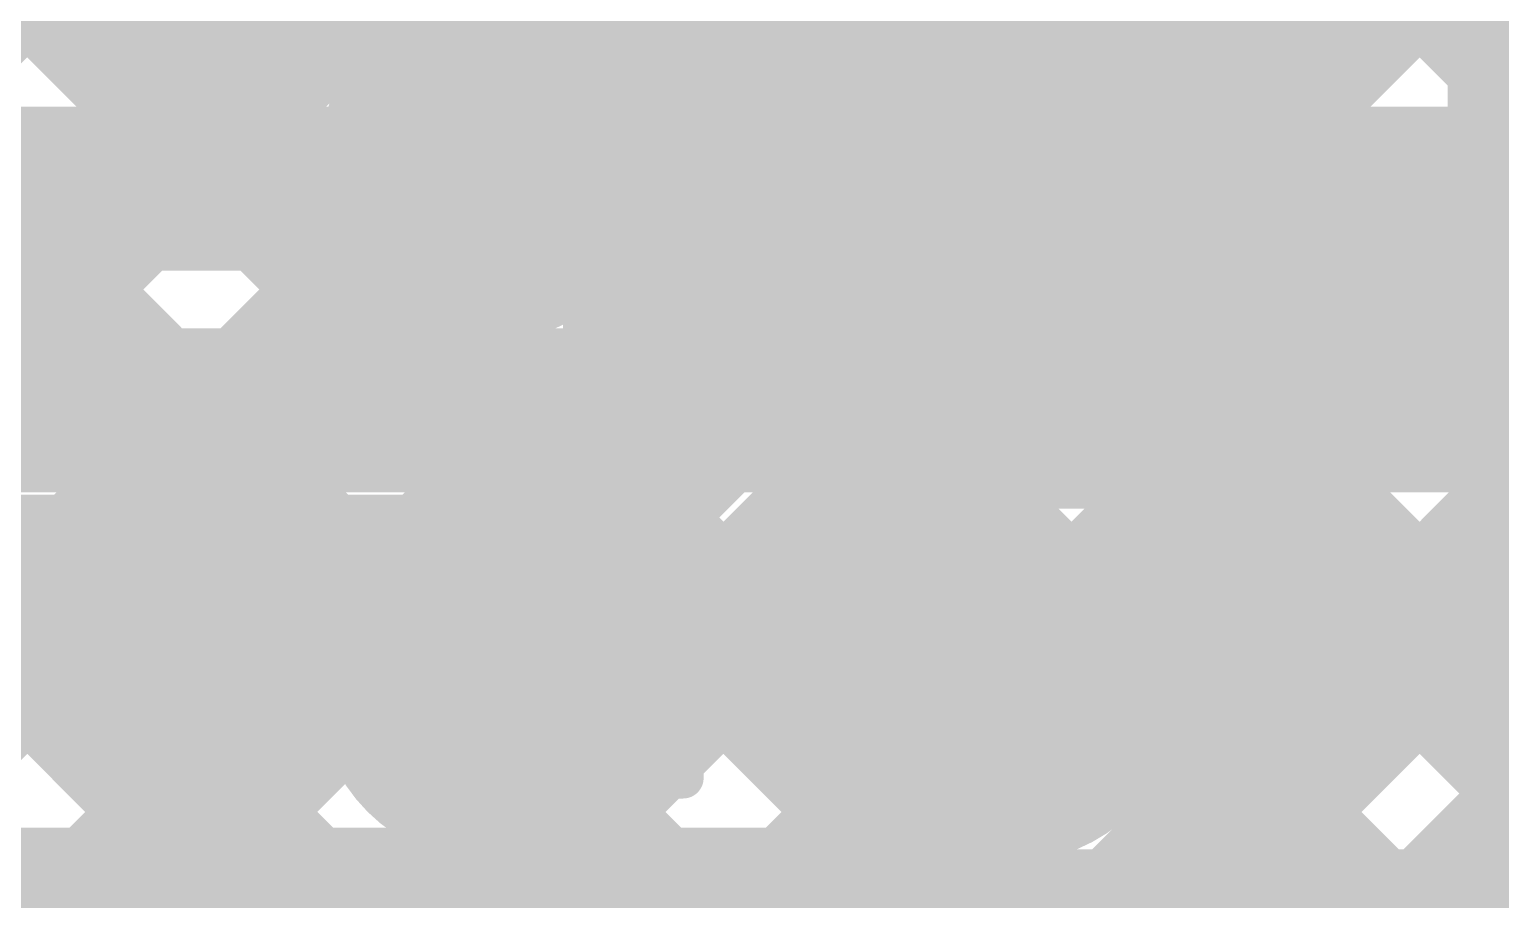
# Model space of a CAD drawing. Header units: millimetres. Extents: x 13 to 259, y -2 to 326.
# Drawn here: x 131.103 to 134.689, y 82.094 to 84.214 of the extents above; entities that cross this region are included whole.
import ezdxf

# ---------------------------------------------------------------- set-up
doc = ezdxf.new("R2010")
doc.units = ezdxf.units.MM
for name, color, linetype in [('BottomLayer', 5, 'Continuous'), ('ConnectLayer', 7, 'Continuous'), ('DrillDrawing', 1, 'Continuous'), ('Mechanical14', 56, 'Continuous'), ('Mechanical8', 56, 'Continuous'), ('MidLayer1', 16, 'Continuous'), ('MidLayer2', 76, 'Continuous'), ('MidLayer3', 90, 'Continuous'), ('MidLayer4', 156, 'Continuous'), ('MidLayer5', 130, 'Continuous'), ('MidLayer6', 216, 'Continuous'), ('MultiLayer', 9, 'Continuous'), ('TopLayer', 1, 'Continuous'), ('TopPaste', 8, 'Continuous'), ('TopSolder', 216, 'Continuous')]:
    doc.layers.add(name, color=color, linetype=linetype)

# ---------------------------------------------------------------- blocks, each defined once
blk = doc.blocks.new('SAMTEC_ASP_127797_01_185')
at = {"layer": 'Mechanical14', "const_width": 0.1}
for points in [[(18.0848, -1.8796), (17.4752, -1.8796)], [(18.0848, -2.0206), (18.0848, -1.8796)], [(19.3548, -1.8796), (18.7452, -1.8796)], [(18.7452, -2.0206), (18.7452, -1.8796)], [(19.3548, -2.0206), (19.3548, -1.8796)], [(20.6248, -1.8796), (20.0152, -1.8796)], [(20.0152, -2.0206), (20.0152, -1.8796)], [(18.1991, -2.0206), (18.0848, -2.0206)], [(18.1991, -2.3762), (18.1991, -2.0206)], [(18.7452, -2.0206), (18.6309, -2.0206)], [(18.6309, -2.3762), (18.6309, -2.0206)], [(19.4691, -2.0206), (19.3548, -2.0206)], [(19.4691, -2.3762), (19.4691, -2.0206)], [(20.0152, -2.0206), (19.9009, -2.0206)], [(19.9009, -2.3762), (19.9009, -2.0206)], [(18.1991, -2.1336), (17.3609, -2.1336)], [(19.4691, -2.1336), (18.6309, -2.1336)], [(20.7391, -2.1336), (19.9009, -2.1336)], [(18.6309, -2.3762), (18.1991, -2.3762)], [(19.9009, -2.3762), (19.4691, -2.3762)], [(18.1991, -3.0594), (18.1991, -2.7038)], [(18.6309, -2.7038), (18.1991, -2.7038)], [(18.6309, -3.0594), (18.6309, -2.7038)], [(19.9009, -2.7038), (19.4691, -2.7038)], [(19.4691, -3.0594), (19.4691, -2.7038)], [(19.9009, -3.0594), (19.9009, -2.7038)], [(18.1991, -2.9464), (17.3609, -2.9464)], [(19.4691, -2.9464), (18.6309, -2.9464)], [(20.7391, -2.9464), (19.9009, -2.9464)], [(18.0848, -3.2004), (18.0848, -3.0594)], [(18.1991, -3.0594), (18.0848, -3.0594)], [(18.7452, -3.0594), (18.6309, -3.0594)], [(18.7452, -3.2004), (18.7452, -3.0594)], [(19.3548, -3.2004), (19.3548, -3.0594)], [(19.4691, -3.0594), (19.3548, -3.0594)], [(20.0152, -3.0594), (19.9009, -3.0594)], [(20.0152, -3.2004), (20.0152, -3.0594)], [(18.0848, -3.2004), (17.4752, -3.2004)], [(19.3548, -3.2004), (18.7452, -3.2004)], [(20.6248, -3.2004), (20.0152, -3.2004)]]:
    blk.add_lwpolyline(points, dxfattribs=at)
at = {"layer": 'Mechanical14', "const_width": 0.05}
for points in [[(18.0598, -1.8796, 1), (18.1098, -1.8796, 1)], [(18.0598, -1.8796, 1), (18.1098, -1.8796, 1)], [(18.7202, -1.8796, 1), (18.7702, -1.8796, 1)], [(18.7202, -1.8796, 1), (18.7702, -1.8796, 1)], [(19.3298, -1.8796, 1), (19.3798, -1.8796, 1)], [(19.3298, -1.8796, 1), (19.3798, -1.8796, 1)], [(19.9902, -1.8796, 1), (20.0402, -1.8796, 1)], [(19.9902, -1.8796, 1), (20.0402, -1.8796, 1)], [(18.0598, -2.0206, 1), (18.1098, -2.0206, 1)], [(18.0598, -2.0206, 1), (18.1098, -2.0206, 1)], [(18.1741, -2.0206, 1), (18.2241, -2.0206, 1)], [(18.1741, -2.0206, 1), (18.2241, -2.0206, 1)], [(18.6059, -2.0206, 1), (18.6559, -2.0206, 1)], [(18.6059, -2.0206, 1), (18.6559, -2.0206, 1)], [(18.7202, -2.0206, 1), (18.7702, -2.0206, 1)], [(18.7202, -2.0206, 1), (18.7702, -2.0206, 1)], [(19.3298, -2.0206, 1), (19.3798, -2.0206, 1)], [(19.3298, -2.0206, 1), (19.3798, -2.0206, 1)], [(19.4441, -2.0206, 1), (19.4941, -2.0206, 1)], [(19.4441, -2.0206, 1), (19.4941, -2.0206, 1)], [(19.8759, -2.0206, 1), (19.9259, -2.0206, 1)], [(19.8759, -2.0206, 1), (19.9259, -2.0206, 1)], [(19.9902, -2.0206, 1), (20.0402, -2.0206, 1)], [(19.9902, -2.0206, 1), (20.0402, -2.0206, 1)], [(18.1741, -2.1336, 1), (18.2241, -2.1336, 1)], [(18.6059, -2.1336, 1), (18.6559, -2.1336, 1)], [(19.4441, -2.1336, 1), (19.4941, -2.1336, 1)], [(19.8759, -2.1336, 1), (19.9259, -2.1336, 1)], [(18.1741, -2.3762, 1), (18.2241, -2.3762, 1)], [(18.1741, -2.3762, 1), (18.2241, -2.3762, 1)], [(18.6059, -2.3762, 1), (18.6559, -2.3762, 1)], [(18.6059, -2.3762, 1), (18.6559, -2.3762, 1)], [(19.4441, -2.3762, 1), (19.4941, -2.3762, 1)], [(19.4441, -2.3762, 1), (19.4941, -2.3762, 1)], [(19.8759, -2.3762, 1), (19.9259, -2.3762, 1)], [(19.8759, -2.3762, 1), (19.9259, -2.3762, 1)], [(18.1741, -2.7038, 1), (18.2241, -2.7038, 1)], [(18.1741, -2.7038, 1), (18.2241, -2.7038, 1)], [(18.6059, -2.7038, 1), (18.6559, -2.7038, 1)], [(18.6059, -2.7038, 1), (18.6559, -2.7038, 1)], [(19.4441, -2.7038, 1), (19.4941, -2.7038, 1)], [(19.4441, -2.7038, 1), (19.4941, -2.7038, 1)], [(19.8759, -2.7038, 1), (19.9259, -2.7038, 1)], [(19.8759, -2.7038, 1), (19.9259, -2.7038, 1)], [(18.1741, -2.9464, 1), (18.2241, -2.9464, 1)], [(18.6059, -2.9464, 1), (18.6559, -2.9464, 1)], [(19.4441, -2.9464, 1), (19.4941, -2.9464, 1)], [(19.8759, -2.9464, 1), (19.9259, -2.9464, 1)], [(18.0598, -3.0594, 1), (18.1098, -3.0594, 1)], [(18.0598, -3.0594, 1), (18.1098, -3.0594, 1)], [(18.1741, -3.0594, 1), (18.2241, -3.0594, 1)], [(18.1741, -3.0594, 1), (18.2241, -3.0594, 1)], [(18.6059, -3.0594, 1), (18.6559, -3.0594, 1)], [(18.6059, -3.0594, 1), (18.6559, -3.0594, 1)], [(18.7202, -3.0594, 1), (18.7702, -3.0594, 1)], [(18.7202, -3.0594, 1), (18.7702, -3.0594, 1)], [(19.3298, -3.0594, 1), (19.3798, -3.0594, 1)], [(19.3298, -3.0594, 1), (19.3798, -3.0594, 1)], [(19.4441, -3.0594, 1), (19.4941, -3.0594, 1)], [(19.4441, -3.0594, 1), (19.4941, -3.0594, 1)], [(19.8759, -3.0594, 1), (19.9259, -3.0594, 1)], [(19.8759, -3.0594, 1), (19.9259, -3.0594, 1)], [(19.9902, -3.0594, 1), (20.0402, -3.0594, 1)], [(19.9902, -3.0594, 1), (20.0402, -3.0594, 1)], [(18.0598, -3.2004, 1), (18.1098, -3.2004, 1)], [(18.0598, -3.2004, 1), (18.1098, -3.2004, 1)], [(18.7202, -3.2004, 1), (18.7702, -3.2004, 1)], [(18.7202, -3.2004, 1), (18.7702, -3.2004, 1)], [(19.3298, -3.2004, 1), (19.3798, -3.2004, 1)], [(19.3298, -3.2004, 1), (19.3798, -3.2004, 1)], [(19.9902, -3.2004, 1), (20.0402, -3.2004, 1)], [(19.9902, -3.2004, 1), (20.0402, -3.2004, 1)]]:
    blk.add_lwpolyline(points, format="xyb", close=True, dxfattribs=at)
at = {"layer": 'Mechanical8', "const_width": 0.1}
for points in [[(18.415, -1.905), (18.415, -0.905)], [(19.685, -1.905), (19.685, -0.905)], [(18.145, -1.905), (17.145, -1.905)], [(18.415, -1.905), (17.415, -1.905)], [(18.415, -2.905), (18.415, -1.905)], [(19.415, -1.905), (18.415, -1.905)], [(19.685, -1.905), (18.685, -1.905)], [(19.685, -2.905), (19.685, -1.905)], [(20.685, -1.905), (19.685, -1.905)], [(20.955, -1.905), (19.955, -1.905)], [(18.415, -3.175), (18.415, -2.175)], [(19.685, -3.175), (19.685, -2.175)], [(18.145, -3.175), (17.145, -3.175)], [(18.415, -3.175), (17.415, -3.175)], [(18.415, -4.175), (18.415, -3.175)], [(19.415, -3.175), (18.415, -3.175)], [(19.685, -3.175), (18.685, -3.175)], [(19.685, -4.175), (19.685, -3.175)], [(20.685, -3.175), (19.685, -3.175)], [(20.955, -3.175), (19.955, -3.175)]]:
    blk.add_lwpolyline(points, dxfattribs=at)
at = {"layer": 'Mechanical8', "const_width": 0.05}
for points in [[(18.39, -0.905, 1), (18.44, -0.905, 1)], [(19.66, -0.905, 1), (19.71, -0.905, 1)], [(18.12, -1.905, 1), (18.17, -1.905, 1)], [(18.39, -1.905, 1), (18.44, -1.905, 1)], [(18.39, -1.905, 1), (18.44, -1.905, 1)], [(18.39, -1.905, 1), (18.44, -1.905, 1)], [(18.39, -1.905, 1), (18.44, -1.905, 1)], [(18.66, -1.905, 1), (18.71, -1.905, 1)], [(19.39, -1.905, 1), (19.44, -1.905, 1)], [(19.66, -1.905, 1), (19.71, -1.905, 1)], [(19.66, -1.905, 1), (19.71, -1.905, 1)], [(19.66, -1.905, 1), (19.71, -1.905, 1)], [(19.66, -1.905, 1), (19.71, -1.905, 1)], [(19.93, -1.905, 1), (19.98, -1.905, 1)], [(18.39, -2.175, 1), (18.44, -2.175, 1)], [(19.66, -2.175, 1), (19.71, -2.175, 1)], [(18.39, -2.905, 1), (18.44, -2.905, 1)], [(19.66, -2.905, 1), (19.71, -2.905, 1)], [(18.12, -3.175, 1), (18.17, -3.175, 1)], [(18.39, -3.175, 1), (18.44, -3.175, 1)], [(18.39, -3.175, 1), (18.44, -3.175, 1)], [(18.39, -3.175, 1), (18.44, -3.175, 1)], [(18.39, -3.175, 1), (18.44, -3.175, 1)], [(18.66, -3.175, 1), (18.71, -3.175, 1)], [(19.39, -3.175, 1), (19.44, -3.175, 1)], [(19.66, -3.175, 1), (19.71, -3.175, 1)], [(19.66, -3.175, 1), (19.71, -3.175, 1)], [(19.66, -3.175, 1), (19.71, -3.175, 1)], [(19.66, -3.175, 1), (19.71, -3.175, 1)], [(19.93, -3.175, 1), (19.98, -3.175, 1)], [(18.39, -4.175, 1), (18.44, -4.175, 1)], [(19.66, -4.175, 1), (19.71, -4.175, 1)]]:
    blk.add_lwpolyline(points, format="xyb", close=True, dxfattribs=at)
at = {"layer": 'TopLayer', "const_width": 0.32}
for points in [[(18.255, -1.905, 1), (18.575, -1.905, 1)], [(19.525, -1.905, 1), (19.845, -1.905, 1)], [(18.255, -3.175, 1), (18.575, -3.175, 1)], [(19.525, -3.175, 1), (19.845, -3.175, 1)]]:
    blk.add_lwpolyline(points, format="xyb", close=True, dxfattribs=at)
at = {"layer": 'TopPaste', "const_width": 0.32}
for points in [[(18.255, -1.905, 1), (18.575, -1.905, 1)], [(19.525, -1.905, 1), (19.845, -1.905, 1)], [(18.255, -3.175, 1), (18.575, -3.175, 1)], [(19.525, -3.175, 1), (19.845, -3.175, 1)]]:
    blk.add_lwpolyline(points, format="xyb", close=True, dxfattribs=at)
at = {"layer": 'TopSolder', "const_width": 0.4216}
for points in [[(18.2042, -1.905, 1), (18.6258, -1.905, 1)], [(19.4742, -1.905, 1), (19.8958, -1.905, 1)], [(18.2042, -3.175, 1), (18.6258, -3.175, 1)], [(19.4742, -3.175, 1), (19.8958, -3.175, 1)]]:
    blk.add_lwpolyline(points, format="xyb", close=True, dxfattribs=at)

msp = doc.modelspace()

# ---------------------------------------------------------------- linework, layer by layer
at = {"layer": 'BottomLayer', "const_width": 0.25}
for points in [[(132.1001, 83.8757, 1), (132.35, 83.8757, 1)], [(133.3701, 83.8757, 1), (133.62, 83.8757, 1)], [(133.3701, 82.6057, 1), (133.62, 82.6057, 1)]]:
    msp.add_lwpolyline(points, format="xyb", close=True, dxfattribs=at)
at = {"layer": 'ConnectLayer', "const_width": 0.4}
for points in [[(118.7926, 97.5818), (145.1387, 71.2357)], [(118.7926, 97.5818), (145.1387, 71.2357)], [(118.4579, 97.068), (137.4218, 78.1041)], [(118.4579, 97.068), (137.4218, 78.1041)], [(117.715, 95.2653), (131.6351, 81.3451)], [(117.715, 95.2653), (131.6351, 81.3451)], [(121.3698, 69.6096), (143.6009, 91.8407)], [(121.3698, 69.6096), (143.6009, 91.8407)], [(129.7822, 78.022), (143.6009, 91.8407)], [(133.1602, 80.5515), (143.6087, 91)], [(133.1602, 80.5515), (143.6087, 91)], [(133.1602, 80.5515), (143.6087, 91)], [(126.1417, 88.5356), (136.8182, 77.8591)], [(126.1417, 88.5356), (136.8182, 77.8591)], [(125.7044, 88.1244), (131.964, 81.8648)], [(125.7044, 88.1244), (131.964, 81.8648)], [(128.4815, 87.8928), (140.7886, 75.5858)], [(128.0573, 87.4686), (137.4218, 78.1041)], [(128.4658, 87.06), (131.7001, 83.8257)], [(129.3143, 87.06), (132.5486, 83.8257)], [(127.633, 87.0443), (136.8182, 77.8591)], [(134.0702, 84.0071), (136.8337, 86.7705)], [(134.0702, 84.0071), (136.8337, 86.7705)], [(134.0702, 84.0071), (136.8337, 86.7705)], [(134.0702, 84.0071), (136.8337, 86.7705)], [(127.2087, 86.62), (131.964, 81.8648)], [(126.7845, 86.1958), (131.6351, 81.3451)], [(132.6533, 81.7416), (136.8992, 85.9875)], [(132.6533, 81.7416), (136.8992, 85.9875)], [(132.6533, 81.7416), (136.8992, 85.9875)], [(134.7374, 83.8257), (136.8992, 85.9875)], [(126.3035, 79.6345), (131.6566, 84.9876)], [(126.3035, 79.6345), (131.6566, 84.9876)], [(127.2366, 80.5676), (131.6566, 84.9876)], [(130.4947, 83.8257), (131.6566, 84.9876)], [(134.0277, 84.8921), (139.5821, 79.3377)], [(134.0277, 84.8921), (139.5821, 79.3377)], [(134.0277, 84.8921), (139.5821, 79.3377)], [(134.0277, 84.8921), (135.0941, 83.8257)], [(126.2861, 77.9201), (133.0863, 84.7202)], [(126.2861, 77.9201), (133.0863, 84.7202)], [(128.0852, 79.7191), (133.0863, 84.7202)], [(132.1918, 83.8257), (133.0863, 84.7202)], [(132.5617, 84.6612), (133.0105, 84.2124)], [(132.5617, 84.6612), (133.0105, 84.2124)], [(132.5617, 84.6612), (133.0105, 84.2124)], [(132.5617, 84.6612), (133.0105, 84.2124)], [(126.4494, 78.9319), (132.0891, 84.5716)], [(126.4494, 78.9319), (132.0891, 84.5716)], [(127.6609, 80.1433), (132.0891, 84.5716)], [(131.3433, 83.8257), (132.0891, 84.5716)], [(134.0719, 83.9995), (139.2361, 78.8353)], [(134.0719, 83.9995), (139.2361, 78.8353)], [(134.0719, 83.9995), (139.2361, 78.8353)], [(134.0719, 83.9995), (134.2457, 83.8257)], [(130.3816, 83.8257), (132.9072, 83.8257)], [(134.0829, 83.8257), (138.5295, 83.8257)], [(120.3412, 71.1266), (132.9279, 83.7133)], [(120.3412, 71.1266), (132.9279, 83.7133)], [(128.5094, 79.2948), (132.9279, 83.7133)], [(133.8317, 83.3912), (141.4852, 75.7377)], [(133.8317, 83.3912), (141.4852, 75.7377)], [(133.8317, 83.3912), (140.985, 76.2378)], [(131.8702, 81.8071), (133.3637, 83.3005)], [(131.8702, 81.8071), (133.3637, 83.3005)], [(131.8702, 81.8071), (133.3637, 83.3005)], [(127.7311, 79.365), (131.1118, 82.7457)], [(128.5796, 79.365), (131.9603, 82.7457)], [(130.1579, 82.7457), (138.7531, 82.7457)], [(130.2345, 82.7457), (131.6351, 81.3451)], [(131.0831, 82.7457), (131.964, 81.8648)], [(131.1252, 79.365), (134.5059, 82.7457)], [(131.8702, 81.8071), (132.8088, 82.7457)], [(131.9316, 82.7457), (135.3123, 79.365)], [(132.6533, 81.7416), (133.6574, 82.7457)], [(132.7801, 82.7457), (136.1608, 79.365)], [(133.1602, 80.5515), (135.3544, 82.7457)], [(133.6286, 82.7457), (137.3812, 78.9932)], [(134.4772, 82.7457), (137.859, 79.3639)]]:
    msp.add_lwpolyline(points, dxfattribs=at)
at = {"layer": 'ConnectLayer'}
for points, const_width in [([(134.085, 83.8757, 1), (132.9051, 83.8757, 1)], 0.4), ([(134.085, 83.8757, 1), (132.9051, 83.8757, 1)], 0.4), ([(134.085, 83.8757, 1), (132.9051, 83.8757, 1)], 0.4), ([(132.9105, 84.2124, 1), (133.1105, 84.2124, 1)], 0.2), ([(132.9105, 84.2124, 1), (133.1105, 84.2124, 1)], 0.2), ([(132.9105, 84.2124, 1), (133.1105, 84.2124, 1)], 0.2), ([(132.9105, 84.2124, 1), (133.1105, 84.2124, 1)], 0.2), ([(133.9702, 84.0071, 1), (134.1702, 84.0071, 1)], 0.2), ([(133.9702, 84.0071, 1), (134.1702, 84.0071, 1)], 0.2), ([(133.9702, 84.0071, 1), (134.1702, 84.0071, 1)], 0.2), ([(133.9702, 84.0071, 1), (134.1702, 84.0071, 1)], 0.2), ([(133.9719, 83.9995, 1), (134.1719, 83.9995, 1)], 0.2), ([(133.9719, 83.9995, 1), (134.1719, 83.9995, 1)], 0.2), ([(133.9719, 83.9995, 1), (134.1719, 83.9995, 1)], 0.2), ([(133.9719, 83.9995, 1), (134.1719, 83.9995, 1)], 0.2), ([(132.8051, 83.8757, 1), (133.0051, 83.8757, 1)], 0.2), ([(132.8051, 83.8757, 1), (133.0051, 83.8757, 1)], 0.2), ([(132.8051, 83.8757, 1), (133.0051, 83.8757, 1)], 0.2), ([(133.985, 83.8757, 1), (134.185, 83.8757, 1)], 0.2), ([(133.985, 83.8757, 1), (134.185, 83.8757, 1)], 0.2), ([(133.985, 83.8757, 1), (134.185, 83.8757, 1)], 0.2), ([(133.985, 83.8757, 1), (134.185, 83.8757, 1)], 0.2), ([(131.2433, 83.8257, 1), (131.4433, 83.8257, 1)], 0.2), ([(131.6001, 83.8257, 1), (131.8001, 83.8257, 1)], 0.2), ([(132.0918, 83.8257, 1), (132.2918, 83.8257, 1)], 0.2), ([(132.4486, 83.8257, 1), (132.6486, 83.8257, 1)], 0.2), ([(132.8072, 83.8257, 1), (133.0072, 83.8257, 1)], 0.2), ([(132.8072, 83.8257, 1), (133.0072, 83.8257, 1)], 0.2), ([(133.9829, 83.8257, 1), (134.1829, 83.8257, 1)], 0.2), ([(134.1457, 83.8257, 1), (134.3457, 83.8257, 1)], 0.2), ([(134.6374, 83.8257, 1), (134.8374, 83.8257, 1)], 0.2), ([(132.8279, 83.7133, 1), (133.0279, 83.7133, 1)], 0.2), ([(132.8279, 83.7133, 1), (133.0279, 83.7133, 1)], 0.2), ([(132.8279, 83.7133, 1), (133.0279, 83.7133, 1)], 0.2), ([(133.7317, 83.3912, 1), (133.9317, 83.3912, 1)], 0.2), ([(133.7317, 83.3912, 1), (133.9317, 83.3912, 1)], 0.2), ([(133.7317, 83.3912, 1), (133.9317, 83.3912, 1)], 0.2), ([(133.2637, 83.3005, 1), (133.4637, 83.3005, 1)], 0.2), ([(133.2637, 83.3005, 1), (133.4637, 83.3005, 1)], 0.2), ([(133.2637, 83.3005, 1), (133.4637, 83.3005, 1)], 0.2), ([(130.9831, 82.7457, 1), (131.1831, 82.7457, 1)], 0.2), ([(131.0118, 82.7457, 1), (131.2118, 82.7457, 1)], 0.2), ([(131.8316, 82.7457, 1), (132.0316, 82.7457, 1)], 0.2), ([(131.8603, 82.7457, 1), (132.0603, 82.7457, 1)], 0.2), ([(132.6801, 82.7457, 1), (132.8801, 82.7457, 1)], 0.2), ([(132.7088, 82.7457, 1), (132.9088, 82.7457, 1)], 0.2), ([(133.5286, 82.7457, 1), (133.7286, 82.7457, 1)], 0.2), ([(133.5574, 82.7457, 1), (133.7574, 82.7457, 1)], 0.2), ([(134.3772, 82.7457, 1), (134.5772, 82.7457, 1)], 0.2), ([(134.4059, 82.7457, 1), (134.6059, 82.7457, 1)], 0.2), ([(132.815, 81.3357, 1), (131.6351, 81.3357, 1)], 0.4), ([(132.815, 81.3357, 1), (131.6351, 81.3357, 1)], 0.4), ([(132.815, 81.3357, 1), (131.6351, 81.3357, 1)], 0.4), ([(132.815, 81.3357, 1), (131.6351, 81.3357, 1)], 0.4)]:
    msp.add_lwpolyline(points, format="xyb", close=True, dxfattribs=dict(at, const_width=const_width))
at = {"layer": 'ConnectLayer', "const_width": 0.4}
msp.add_lwpolyline([(132.9072, 83.8257, -1.04335), (134.085, 83.8757)], format="xyb", dxfattribs=at)
at = {"layer": 'DrillDrawing', "const_width": 0.0508}
for points in [[(132.098, 84.0027), (132.098, 84.1297)], [(132.098, 84.1297), (132.352, 84.1297)], [(132.352, 84.0027), (132.352, 84.1297)], [(133.368, 84.0027), (133.368, 84.1297)], [(133.368, 84.1297), (133.622, 84.1297)], [(133.622, 84.0027), (133.622, 84.1297)], [(131.971, 83.7487), (131.971, 84.0027)], [(131.971, 84.0027), (132.098, 84.0027)], [(132.352, 84.0027), (132.479, 84.0027)], [(132.479, 83.7487), (132.479, 84.0027)], [(133.241, 83.7487), (133.241, 84.0027)], [(133.241, 84.0027), (133.368, 84.0027)], [(133.622, 84.0027), (133.749, 84.0027)], [(133.749, 83.7487), (133.749, 84.0027)], [(131.971, 83.7487), (132.098, 83.7487)], [(132.098, 83.6217), (132.098, 83.7487)], [(132.352, 83.7487), (132.479, 83.7487)], [(132.352, 83.6217), (132.352, 83.7487)], [(133.241, 83.7487), (133.368, 83.7487)], [(133.368, 83.6217), (133.368, 83.7487)], [(133.622, 83.7487), (133.749, 83.7487)], [(133.622, 83.6217), (133.622, 83.7487)], [(132.098, 83.6217), (132.352, 83.6217)], [(133.368, 83.6217), (133.622, 83.6217)], [(133.368, 82.7327), (133.368, 82.8597)], [(133.368, 82.8597), (133.622, 82.8597)], [(133.622, 82.7327), (133.622, 82.8597)], [(133.241, 82.4787), (133.241, 82.7327)], [(133.241, 82.7327), (133.368, 82.7327)], [(133.622, 82.7327), (133.749, 82.7327)], [(133.749, 82.4787), (133.749, 82.7327)], [(133.241, 82.4787), (133.368, 82.4787)], [(133.368, 82.3517), (133.368, 82.4787)], [(133.622, 82.4787), (133.749, 82.4787)], [(133.622, 82.3517), (133.622, 82.4787)], [(133.368, 82.3517), (133.622, 82.3517)]]:
    msp.add_lwpolyline(points, dxfattribs=at)
at = {"layer": 'DrillDrawing', "const_width": 0.0254}
for points in [[(132.0853, 84.1297, 1), (132.1107, 84.1297, 1)], [(132.0853, 84.1297, 1), (132.1107, 84.1297, 1)], [(132.3393, 84.1297, 1), (132.3647, 84.1297, 1)], [(132.3393, 84.1297, 1), (132.3647, 84.1297, 1)], [(133.3553, 84.1297, 1), (133.3807, 84.1297, 1)], [(133.3553, 84.1297, 1), (133.3807, 84.1297, 1)], [(133.6093, 84.1297, 1), (133.6347, 84.1297, 1)], [(133.6093, 84.1297, 1), (133.6347, 84.1297, 1)], [(131.9583, 84.0027, 1), (131.9837, 84.0027, 1)], [(131.9583, 84.0027, 1), (131.9837, 84.0027, 1)], [(132.0853, 84.0027, 1), (132.1107, 84.0027, 1)], [(132.0853, 84.0027, 1), (132.1107, 84.0027, 1)], [(132.3393, 84.0027, 1), (132.3647, 84.0027, 1)], [(132.3393, 84.0027, 1), (132.3647, 84.0027, 1)], [(132.4663, 84.0027, 1), (132.4917, 84.0027, 1)], [(132.4663, 84.0027, 1), (132.4917, 84.0027, 1)], [(133.2283, 84.0027, 1), (133.2537, 84.0027, 1)], [(133.2283, 84.0027, 1), (133.2537, 84.0027, 1)], [(133.3553, 84.0027, 1), (133.3807, 84.0027, 1)], [(133.3553, 84.0027, 1), (133.3807, 84.0027, 1)], [(133.6093, 84.0027, 1), (133.6347, 84.0027, 1)], [(133.6093, 84.0027, 1), (133.6347, 84.0027, 1)], [(133.7363, 84.0027, 1), (133.7617, 84.0027, 1)], [(133.7363, 84.0027, 1), (133.7617, 84.0027, 1)], [(131.9583, 83.7487, 1), (131.9837, 83.7487, 1)], [(131.9583, 83.7487, 1), (131.9837, 83.7487, 1)], [(132.0853, 83.7487, 1), (132.1107, 83.7487, 1)], [(132.0853, 83.7487, 1), (132.1107, 83.7487, 1)], [(132.3393, 83.7487, 1), (132.3647, 83.7487, 1)], [(132.3393, 83.7487, 1), (132.3647, 83.7487, 1)], [(132.4663, 83.7487, 1), (132.4917, 83.7487, 1)], [(132.4663, 83.7487, 1), (132.4917, 83.7487, 1)], [(133.2283, 83.7487, 1), (133.2537, 83.7487, 1)], [(133.2283, 83.7487, 1), (133.2537, 83.7487, 1)], [(133.3553, 83.7487, 1), (133.3807, 83.7487, 1)], [(133.3553, 83.7487, 1), (133.3807, 83.7487, 1)], [(133.6093, 83.7487, 1), (133.6347, 83.7487, 1)], [(133.6093, 83.7487, 1), (133.6347, 83.7487, 1)], [(133.7363, 83.7487, 1), (133.7617, 83.7487, 1)], [(133.7363, 83.7487, 1), (133.7617, 83.7487, 1)], [(132.0853, 83.6217, 1), (132.1107, 83.6217, 1)], [(132.0853, 83.6217, 1), (132.1107, 83.6217, 1)], [(132.3393, 83.6217, 1), (132.3647, 83.6217, 1)], [(132.3393, 83.6217, 1), (132.3647, 83.6217, 1)], [(133.3553, 83.6217, 1), (133.3807, 83.6217, 1)], [(133.3553, 83.6217, 1), (133.3807, 83.6217, 1)], [(133.6093, 83.6217, 1), (133.6347, 83.6217, 1)], [(133.6093, 83.6217, 1), (133.6347, 83.6217, 1)], [(133.3553, 82.8597, 1), (133.3807, 82.8597, 1)], [(133.3553, 82.8597, 1), (133.3807, 82.8597, 1)], [(133.6093, 82.8597, 1), (133.6347, 82.8597, 1)], [(133.6093, 82.8597, 1), (133.6347, 82.8597, 1)], [(133.2283, 82.7327, 1), (133.2537, 82.7327, 1)], [(133.2283, 82.7327, 1), (133.2537, 82.7327, 1)], [(133.3553, 82.7327, 1), (133.3807, 82.7327, 1)], [(133.3553, 82.7327, 1), (133.3807, 82.7327, 1)], [(133.6093, 82.7327, 1), (133.6347, 82.7327, 1)], [(133.6093, 82.7327, 1), (133.6347, 82.7327, 1)], [(133.7363, 82.7327, 1), (133.7617, 82.7327, 1)], [(133.7363, 82.7327, 1), (133.7617, 82.7327, 1)], [(133.2283, 82.4787, 1), (133.2537, 82.4787, 1)], [(133.2283, 82.4787, 1), (133.2537, 82.4787, 1)], [(133.3553, 82.4787, 1), (133.3807, 82.4787, 1)], [(133.3553, 82.4787, 1), (133.3807, 82.4787, 1)], [(133.6093, 82.4787, 1), (133.6347, 82.4787, 1)], [(133.6093, 82.4787, 1), (133.6347, 82.4787, 1)], [(133.7363, 82.4787, 1), (133.7617, 82.4787, 1)], [(133.7363, 82.4787, 1), (133.7617, 82.4787, 1)], [(133.3553, 82.3517, 1), (133.3807, 82.3517, 1)], [(133.3553, 82.3517, 1), (133.3807, 82.3517, 1)], [(133.6093, 82.3517, 1), (133.6347, 82.3517, 1)], [(133.6093, 82.3517, 1), (133.6347, 82.3517, 1)]]:
    msp.add_lwpolyline(points, format="xyb", close=True, dxfattribs=at)
at = {"layer": 'MidLayer1', "const_width": 0.25}
for points in [[(132.1001, 83.8757, 1), (132.35, 83.8757, 1)], [(133.3701, 83.8757, 1), (133.62, 83.8757, 1)], [(133.3701, 82.6057, 1), (133.62, 82.6057, 1)]]:
    msp.add_lwpolyline(points, format="xyb", close=True, dxfattribs=at)
at = {"layer": 'MidLayer2', "const_width": 0.25}
for points in [[(132.1001, 83.8757, 1), (132.35, 83.8757, 1)], [(133.3701, 83.8757, 1), (133.62, 83.8757, 1)], [(133.3701, 82.6057, 1), (133.62, 82.6057, 1)]]:
    msp.add_lwpolyline(points, format="xyb", close=True, dxfattribs=at)
at = {"layer": 'MidLayer3', "const_width": 0.25}
for points in [[(132.1001, 83.8757, 1), (132.35, 83.8757, 1)], [(133.3701, 83.8757, 1), (133.62, 83.8757, 1)], [(133.3701, 82.6057, 1), (133.62, 82.6057, 1)]]:
    msp.add_lwpolyline(points, format="xyb", close=True, dxfattribs=at)
at = {"layer": 'MidLayer3', "const_width": 0.4}
msp.add_lwpolyline([(130.1579, 83.2857), (138.7531, 83.2857)], dxfattribs=at)
at = {"layer": 'MidLayer4', "const_width": 0.12}
for points in [[(134.62, 83.9118), (134.62, 87.8636)], [(134.3, 84.0443), (134.3, 87.731)], [(133.495, 83.8757), (133.495, 84.2804)], [(133.6814, 83.4257), (134.3, 84.0443)], [(133.814, 83.1057), (134.62, 83.9118)], [(132.695, 83.02), (133.1008, 83.4257)], [(133.1008, 83.4257), (133.6814, 83.4257)], [(132.8276, 82.7), (133.2333, 83.1057)], [(133.2333, 83.1057), (133.814, 83.1057)], [(129.245, 83.02), (132.695, 83.02)], [(134.4773, 82.1557), (135.0684, 82.7467)], [(129.3776, 82.7), (132.8276, 82.7)], [(130.6269, 82.2084), (133.1595, 82.2084)], [(133.1595, 82.2084), (133.2122, 82.1557)], [(133.2122, 82.1557), (134.4773, 82.1557)]]:
    msp.add_lwpolyline(points, dxfattribs=at)
at = {"layer": 'MidLayer4'}
for points, const_width in [([(132.1001, 83.8757, 1), (132.35, 83.8757, 1)], 0.25), ([(133.3701, 83.8757, 1), (133.62, 83.8757, 1)], 0.25), ([(134.27, 84.0443, 1), (134.33, 84.0443, 1)], 0.06), ([(134.27, 84.0443, 1), (134.33, 84.0443, 1)], 0.06), ([(134.59, 83.9118, 1), (134.65, 83.9118, 1)], 0.06), ([(134.59, 83.9118, 1), (134.65, 83.9118, 1)], 0.06), ([(133.4651, 83.8757, 1), (133.525, 83.8757, 1)], 0.06), ([(133.0708, 83.4257, 1), (133.1308, 83.4257, 1)], 0.06), ([(133.0708, 83.4257, 1), (133.1308, 83.4257, 1)], 0.06), ([(133.6514, 83.4257, 1), (133.7114, 83.4257, 1)], 0.06), ([(133.6514, 83.4257, 1), (133.7114, 83.4257, 1)], 0.06), ([(133.2033, 83.1057, 1), (133.2633, 83.1057, 1)], 0.06), ([(133.2033, 83.1057, 1), (133.2633, 83.1057, 1)], 0.06), ([(133.784, 83.1057, 1), (133.844, 83.1057, 1)], 0.06), ([(133.784, 83.1057, 1), (133.844, 83.1057, 1)], 0.06), ([(132.665, 83.02, 1), (132.725, 83.02, 1)], 0.06), ([(132.665, 83.02, 1), (132.725, 83.02, 1)], 0.06), ([(133.3701, 82.6057, 1), (133.62, 82.6057, 1)], 0.25), ([(132.7976, 82.7, 1), (132.8576, 82.7, 1)], 0.06), ([(132.7976, 82.7, 1), (132.8576, 82.7, 1)], 0.06), ([(133.1295, 82.2084, 1), (133.1895, 82.2084, 1)], 0.06), ([(133.1295, 82.2084, 1), (133.1895, 82.2084, 1)], 0.06), ([(133.1822, 82.1557, 1), (133.2422, 82.1557, 1)], 0.06), ([(133.1822, 82.1557, 1), (133.2422, 82.1557, 1)], 0.06), ([(134.4473, 82.1557, 1), (134.5073, 82.1557, 1)], 0.06), ([(134.4473, 82.1557, 1), (134.5073, 82.1557, 1)], 0.06)]:
    msp.add_lwpolyline(points, format="xyb", close=True, dxfattribs=dict(at, const_width=const_width))
at = {"layer": 'MidLayer5', "const_width": 0.25}
for points in [[(132.1001, 83.8757, 1), (132.35, 83.8757, 1)], [(133.3701, 83.8757, 1), (133.62, 83.8757, 1)], [(133.3701, 82.6057, 1), (133.62, 82.6057, 1)]]:
    msp.add_lwpolyline(points, format="xyb", close=True, dxfattribs=at)
at = {"layer": 'MidLayer6', "const_width": 0.25}
for points in [[(132.1001, 83.8757, 1), (132.35, 83.8757, 1)], [(133.3701, 83.8757, 1), (133.62, 83.8757, 1)], [(133.3701, 82.6057, 1), (133.62, 82.6057, 1)]]:
    msp.add_lwpolyline(points, format="xyb", close=True, dxfattribs=at)
at = {"layer": 'MultiLayer', "const_width": 0.25}
for points in [[(132.1001, 83.8757, 1), (132.35, 83.8757, 1)], [(133.3701, 83.8757, 1), (133.62, 83.8757, 1)], [(133.3701, 82.6057, 1), (133.62, 82.6057, 1)]]:
    msp.add_lwpolyline(points, format="xyb", close=True, dxfattribs=at)
at = {"layer": 'TopLayer', "const_width": 0.25}
for points in [[(132.1001, 83.8757, 1), (132.35, 83.8757, 1)], [(133.3701, 83.8757, 1), (133.62, 83.8757, 1)], [(133.3701, 82.6057, 1), (133.62, 82.6057, 1)]]:
    msp.add_lwpolyline(points, format="xyb", close=True, dxfattribs=at)

# ---------------------------------------------------------------- block references
at = {"rotation": 270}
msp.add_blockref('SAMTEC_ASP_127797_01_185', (135.4, 102.2907), dxfattribs=at)

doc.saveas('drawing.dxf')
